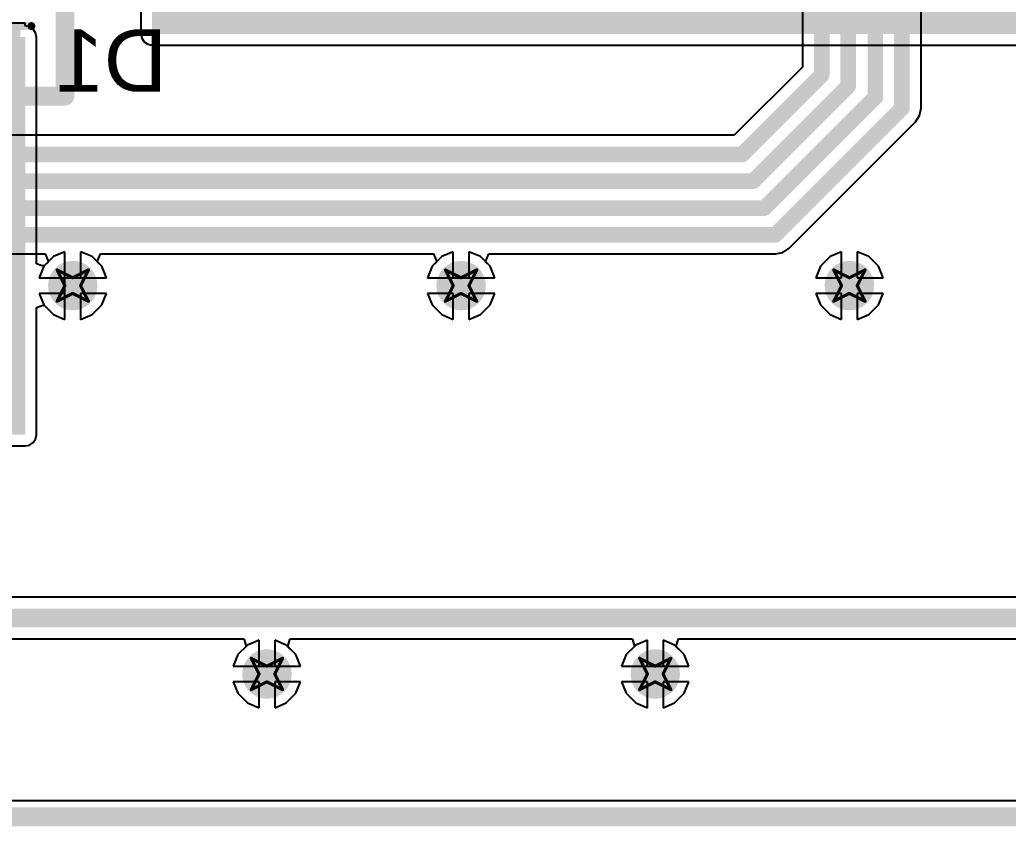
# Model space of a CAD drawing. Header units: inches. Extents: x -48 to 200, y -49 to 27.
# Drawn here: x 0.705 to 1.336, y -0.075 to 0.44 of the extents above; entities that cross this region are included whole.
import ezdxf

# ---------------------------------------------------------------- set-up
doc = ezdxf.new("R2010")
doc.units = ezdxf.units.IN
doc.header["$MEASUREMENT"] = 0
for name, color, linetype in [('Board Outline', 216, 'Continuous'), ('Bottom Layer', 5, 'Continuous'), ('Bottom Overlay', 54, 'Continuous'), ('Bottom Paste', 16, 'Continuous'), ('Bottom Solder', 6, 'Continuous'), ('Drill Drawing', 1, 'Continuous'), ('Top Layer', 1, 'Continuous'), ('Top Overlay', 2, 'Continuous'), ('Top Solder', 216, 'Continuous'), ('Via Holes', 16, 'Continuous')]:
    doc.layers.add(name, color=color, linetype=linetype)
doc.styles.add('Arial', font='', dxfattribs={"height": 0.2})
doc.styles.get('Arial').set_extended_font_data('Arial')

# ---------------------------------------------------------------- blocks, each defined once
blk = doc.blocks.new('ACDC56_41SURKWA_F01_20')
at = {"layer": 'Top Overlay'}
blk.add_lwpolyline([(0.301, 0.496, 0.005, 0.005, 0), (-0.303, 0.496, 0.005, 0.005, 0)], format="xyseb", dxfattribs=at)
blk.add_lwpolyline([(-0.30425, 0.496, 0.0025, 0.0025, 1), (-0.30175, 0.496, 0.0025, 0.0025, 1)], format="xyseb", close=True, dxfattribs=at)
blk = doc.blocks.new('DO_214AA__SMB__B_52')
at = {"layer": 'Bottom Layer'}
for points in [[(-0.11004, 0.04291), (-0.0502, 0.04291), (-0.0502, -0.04291), (-0.11004, -0.04291)], [(0.0502, 0.04291), (0.11004, 0.04291), (0.11004, -0.04291), (0.0502, -0.04291)]]:
    blk.add_hatch(color=5, dxfattribs=at).paths.add_polyline_path(points)
at = {"layer": 'Bottom Overlay'}
for points in [[(-0.16138, -0.07798), (-0.114, -0.07798), (-0.114, 0.078), (-0.16138, 0.078)], [(-0.12138, 0.04692), (-0.0802, 0.04692), (-0.0802, 0.07801), (-0.12138, 0.07801)], [(-0.12138, -0.07799), (-0.0802, -0.07799), (-0.0802, -0.0469), (-0.12138, -0.0469)]]:
    blk.add_hatch(color=54, dxfattribs=at).paths.add_polyline_path(points)
at = {"layer": 'Bottom Paste'}
for points in [[(-0.11004, 0.04291), (-0.0502, 0.04291), (-0.0502, -0.04291), (-0.11004, -0.04291)], [(0.0502, 0.04291), (0.11004, 0.04291), (0.11004, -0.04291), (0.0502, -0.04291)]]:
    blk.add_hatch(color=16, dxfattribs=at).paths.add_polyline_path(points)
at = {"layer": 'Bottom Solder'}
for points in [[(-0.11404, 0.04691), (-0.0462, 0.04691), (-0.0462, -0.04691), (-0.11404, -0.04691)], [(0.0462, 0.04691), (0.11404, 0.04691), (0.11404, -0.04691), (0.0462, -0.04691)]]:
    blk.add_hatch(color=6, dxfattribs=at).paths.add_polyline_path(points)
at = {"layer": 'Bottom Overlay'}
for points in [[(0.08977, 0.07545, 0.012, 0.012, 0), (-0.09603, 0.07545, 0.012, 0.012, 0)], [(0.08977, 0.05023, 0.012, 0.012, 0), (0.08977, 0.07545, 0.012, 0.012, 0)], [(0.08977, -0.07545, 0.012, 0.012, 0), (0.08977, -0.05023, 0.012, 0.012, 0)], [(0.08977, -0.07545, 0.012, 0.012, 0), (-0.09603, -0.07545, 0.012, 0.012, 0)]]:
    blk.add_lwpolyline(points, format="xyseb", dxfattribs=at)
for points in [[(-0.09903, 0.07545, 0.006, 0.006, 1), (-0.09303, 0.07545, 0.006, 0.006, 1)], [(0.08677, 0.07545, 0.006, 0.006, 1), (0.09277, 0.07545, 0.006, 0.006, 1)], [(0.08677, 0.07545, 0.006, 0.006, 1), (0.09277, 0.07545, 0.006, 0.006, 1)], [(0.08677, 0.05023, 0.006, 0.006, 1), (0.09277, 0.05023, 0.006, 0.006, 1)], [(0.08677, -0.05023, 0.006, 0.006, 1), (0.09277, -0.05023, 0.006, 0.006, 1)], [(-0.09903, -0.07545, 0.006, 0.006, 1), (-0.09303, -0.07545, 0.006, 0.006, 1)], [(0.08677, -0.07545, 0.006, 0.006, 1), (0.09277, -0.07545, 0.006, 0.006, 1)], [(0.08677, -0.07545, 0.006, 0.006, 1), (0.09277, -0.07545, 0.006, 0.006, 1)]]:
    blk.add_lwpolyline(points, format="xyseb", close=True, dxfattribs=at)

msp = doc.modelspace()

# ---------------------------------------------------------------- hatches: boundary and pattern name
at = {"layer": 'Bottom Layer'}
for points in [[(0.789, 0.431), (1.583, 0.431), (1.583, 0.477), (0.789, 0.477)], [(0.244, 0.175), (0.708, 0.175), (0.708, 0.429), (0.244, 0.429)]]:
    msp.add_hatch(color=5, dxfattribs=at).paths.add_polyline_path(points)
h = msp.add_hatch(color=5, dxfattribs=at)
edge = h.paths.add_edge_path()
edge.add_arc((0.73839, 0.27025), 0.01181, 0, 360)
h = msp.add_hatch(color=5, dxfattribs=at)
edge = h.paths.add_edge_path()
edge.add_arc((0.98643, 0.27025), 0.01181, 0, 360)
h = msp.add_hatch(color=5, dxfattribs=at)
edge = h.paths.add_edge_path()
edge.add_arc((1.23446, 0.27025), 0.01181, 0, 360)
h = msp.add_hatch(color=5, dxfattribs=at)
edge = h.paths.add_edge_path()
edge.add_arc((0.86241, 0.02222), 0.01181, 0, 360)
h = msp.add_hatch(color=5, dxfattribs=at)
edge = h.paths.add_edge_path()
edge.add_arc((1.11044, 0.02222), 0.01181, 0, 360)
at = {"layer": 'Bottom Solder'}
h = msp.add_hatch(color=6, dxfattribs=at)
edge = h.paths.add_edge_path()
edge.add_arc((0.73839, 0.27025), 0.01581, 0, 360)
h = msp.add_hatch(color=6, dxfattribs=at)
edge = h.paths.add_edge_path()
edge.add_arc((0.98643, 0.27025), 0.01581, 0, 360)
h = msp.add_hatch(color=6, dxfattribs=at)
edge = h.paths.add_edge_path()
edge.add_arc((1.23446, 0.27025), 0.01581, 0, 360)
h = msp.add_hatch(color=6, dxfattribs=at)
edge = h.paths.add_edge_path()
edge.add_arc((0.86241, 0.02222), 0.01581, 0, 360)
h = msp.add_hatch(color=6, dxfattribs=at)
edge = h.paths.add_edge_path()
edge.add_arc((1.11044, 0.02222), 0.01581, 0, 360)
at = {"layer": 'Top Layer'}
h = msp.add_hatch(color=1, dxfattribs=at)
edge = h.paths.add_edge_path()
edge.add_arc((0.73839, 0.27025), 0.01181, 0, 360)
h = msp.add_hatch(color=1, dxfattribs=at)
edge = h.paths.add_edge_path()
edge.add_arc((0.98643, 0.27025), 0.01181, 0, 360)
h = msp.add_hatch(color=1, dxfattribs=at)
edge = h.paths.add_edge_path()
edge.add_arc((1.23446, 0.27025), 0.01181, 0, 360)
h = msp.add_hatch(color=1, dxfattribs=at)
edge = h.paths.add_edge_path()
edge.add_arc((0.86241, 0.02222), 0.01181, 0, 360)
h = msp.add_hatch(color=1, dxfattribs=at)
edge = h.paths.add_edge_path()
edge.add_arc((1.11044, 0.02222), 0.01181, 0, 360)
at = {"layer": 'Top Solder'}
h = msp.add_hatch(color=216, dxfattribs=at)
edge = h.paths.add_edge_path()
edge.add_arc((0.73839, 0.27025), 0.01581, 0, 360)
h = msp.add_hatch(color=216, dxfattribs=at)
edge = h.paths.add_edge_path()
edge.add_arc((0.98643, 0.27025), 0.01581, 0, 360)
h = msp.add_hatch(color=216, dxfattribs=at)
edge = h.paths.add_edge_path()
edge.add_arc((1.23446, 0.27025), 0.01581, 0, 360)
h = msp.add_hatch(color=216, dxfattribs=at)
edge = h.paths.add_edge_path()
edge.add_arc((0.86241, 0.02222), 0.01581, 0, 360)
h = msp.add_hatch(color=216, dxfattribs=at)
edge = h.paths.add_edge_path()
edge.add_arc((1.11044, 0.02222), 0.01581, 0, 360)
at = {"layer": 'Via Holes'}
h = msp.add_hatch(color=7, dxfattribs=at)
edge = h.paths.add_edge_path()
edge.add_arc((0.73839, 0.27025), 0.00591, 0, 360)
h = msp.add_hatch(color=7, dxfattribs=at)
edge = h.paths.add_edge_path()
edge.add_arc((0.98643, 0.27025), 0.00591, 0, 360)
h = msp.add_hatch(color=7, dxfattribs=at)
edge = h.paths.add_edge_path()
edge.add_arc((1.23446, 0.27025), 0.00591, 0, 360)
h = msp.add_hatch(color=7, dxfattribs=at)
edge = h.paths.add_edge_path()
edge.add_arc((0.86241, 0.02222), 0.00591, 0, 360)
h = msp.add_hatch(color=7, dxfattribs=at)
edge = h.paths.add_edge_path()
edge.add_arc((1.11044, 0.02222), 0.00591, 0, 360)

# ---------------------------------------------------------------- linework, layer by layer
at = {"layer": 'Board Outline'}
msp.add_lwpolyline([(-0.067, -0.069, 0.012, 0.012, 0), (3.933, -0.069, 0.012, 0.012, 0)], format="xyseb", dxfattribs=at)
at = {"layer": 'Bottom Layer'}
for p, q in [((0.78186, 0.477), (0.78186, 0.431)), ((0.70791, 0.4378), (0.60809, 0.4378)), ((0.70791, 0.43614), (0.70791, 0.4378)), ((0.708, 0.43614), (0.70791, 0.43614)), ((0.71073, 0.43559), (0.708, 0.43614)), ((0.71305, 0.43405), (0.71073, 0.43559)), ((0.71459, 0.43173), (0.71305, 0.43405)), ((0.71514, 0.429), (0.71459, 0.43173)), ((0.78186, 0.431), (0.78241, 0.42827)), ((0.71514, 0.28417), (0.71514, 0.429)), ((0.78241, 0.42827), (0.78395, 0.42595)), ((0.78395, 0.42595), (0.78627, 0.42441)), ((0.78627, 0.42441), (0.789, 0.42386)), ((0.789, 0.42386), (1.583, 0.42386)), ((0.73339, 0.29179), (0.72604, 0.28874)), ((0.73339, 0.27025), (0.73339, 0.29179)), ((0.75075, 0.28874), (0.74339, 0.29179)), ((0.74339, 0.29179), (0.74339, 0.27525)), ((0.98143, 0.29179), (0.97407, 0.28874)), ((0.98143, 0.27525), (0.98143, 0.29179)), ((0.99878, 0.28874), (0.99143, 0.29179)), ((0.99143, 0.29179), (0.99143, 0.27525)), ((1.22946, 0.29179), (1.2221, 0.28874)), ((1.22946, 0.27525), (1.22946, 0.29179)), ((1.24681, 0.28874), (1.23946, 0.29179)), ((1.23946, 0.29179), (1.23946, 0.27525)), ((0.71895, 0.28292), (0.71514, 0.28417)), ((0.72604, 0.28874), (0.72014, 0.28284)), ((0.75688, 0.28261), (0.75075, 0.28874)), ((0.97407, 0.28874), (0.96793, 0.28261)), ((1.00492, 0.28261), (0.99878, 0.28874)), ((1.2221, 0.28874), (1.21597, 0.28261)), ((1.25295, 0.28261), (1.24681, 0.28874)), ((0.72014, 0.28284), (0.71895, 0.28292)), ((0.75993, 0.27525), (0.75688, 0.28261)), ((0.96793, 0.28261), (0.96489, 0.27525)), ((1.00796, 0.27525), (1.00492, 0.28261)), ((1.21597, 0.28261), (1.21292, 0.27525)), ((1.25599, 0.27525), (1.25295, 0.28261)), ((0.74339, 0.27525), (0.75993, 0.27525)), ((0.96489, 0.27525), (0.98143, 0.27525)), ((0.99143, 0.27525), (1.00796, 0.27525)), ((1.21292, 0.27525), (1.22946, 0.27525)), ((1.23946, 0.27525), (1.25599, 0.27525)), ((0.73339, 0.24871), (0.73339, 0.27025)), ((0.75993, 0.26525), (0.74339, 0.26525)), ((0.74339, 0.26525), (0.74339, 0.24871)), ((0.75688, 0.2579), (0.75993, 0.26525)), ((0.98143, 0.26525), (0.96489, 0.26525)), ((0.96489, 0.26525), (0.96793, 0.2579)), ((0.98143, 0.24871), (0.98143, 0.26525)), ((1.00796, 0.26525), (0.99143, 0.26525)), ((0.99143, 0.26525), (0.99143, 0.24871)), ((1.00492, 0.2579), (1.00796, 0.26525)), ((1.22946, 0.26525), (1.21292, 0.26525)), ((1.21292, 0.26525), (1.21597, 0.2579)), ((1.22946, 0.24871), (1.22946, 0.26525)), ((1.25599, 0.26525), (1.23946, 0.26525)), ((1.23946, 0.26525), (1.23946, 0.24871)), ((1.25295, 0.2579), (1.25599, 0.26525)), ((0.71514, 0.25634), (0.71895, 0.25758)), ((0.71514, 0.175), (0.71514, 0.25634)), ((0.71895, 0.25758), (0.72014, 0.25766)), ((0.72014, 0.25766), (0.72604, 0.25176)), ((0.75075, 0.25176), (0.75688, 0.2579)), ((0.96793, 0.2579), (0.97407, 0.25176)), ((0.99878, 0.25176), (1.00492, 0.2579)), ((1.21597, 0.2579), (1.2221, 0.25176)), ((1.24681, 0.25176), (1.25295, 0.2579)), ((0.72604, 0.25176), (0.73339, 0.24871)), ((0.74339, 0.24871), (0.75075, 0.25176)), ((0.97407, 0.25176), (0.98143, 0.24871)), ((0.99143, 0.24871), (0.99878, 0.25176)), ((1.2221, 0.25176), (1.22946, 0.24871)), ((1.23946, 0.24871), (1.24681, 0.25176)), ((0.71305, 0.16995), (0.71459, 0.17227)), ((0.71459, 0.17227), (0.71514, 0.175)), ((0.37414, 0.16786), (0.708, 0.16786)), ((0.708, 0.16786), (0.71073, 0.16841)), ((0.71073, 0.16841), (0.71305, 0.16995)), ((1.96851, 0.07125), (0.563, 0.07125)), ((0.62923, 0.04475), (0.84756, 0.04475)), ((0.84756, 0.04475), (0.84786, 0.04426)), ((0.84786, 0.04426), (0.84909, 0.03975)), ((0.87573, 0.03975), (0.87696, 0.04426)), ((0.87696, 0.04426), (0.87726, 0.04475)), ((0.87726, 0.04475), (1.09559, 0.04475)), ((1.09559, 0.04475), (1.09589, 0.04426)), ((1.09589, 0.04426), (1.09712, 0.03975)), ((1.12376, 0.03975), (1.125, 0.04426)), ((1.125, 0.04426), (1.12529, 0.04475)), ((1.12529, 0.04475), (1.34362, 0.04475)), ((0.84909, 0.03975), (0.84392, 0.03458)), ((0.8809, 0.03458), (0.87573, 0.03975)), ((1.09712, 0.03975), (1.09195, 0.03458)), ((1.12893, 0.03458), (1.12376, 0.03975)), ((0.84392, 0.03458), (0.84087, 0.02722)), ((0.88395, 0.02722), (0.8809, 0.03458)), ((1.09195, 0.03458), (1.0889, 0.02722)), ((1.13198, 0.02722), (1.12893, 0.03458)), ((0.84087, 0.02722), (0.88395, 0.02722)), ((1.0889, 0.02722), (1.13198, 0.02722)), ((0.85741, 0.01722), (0.84087, 0.01722)), ((0.84087, 0.01722), (0.84392, 0.00987)), ((0.85741, 0.00068), (0.85741, 0.01722)), ((0.88395, 0.01722), (0.86741, 0.01722)), ((0.86741, 0.01722), (0.86741, 0.00068)), ((0.8809, 0.00987), (0.88395, 0.01722)), ((1.10544, 0.01722), (1.0889, 0.01722)), ((1.0889, 0.01722), (1.09195, 0.00987)), ((1.10544, 0.00068), (1.10544, 0.01722)), ((1.13198, 0.01722), (1.11544, 0.01722)), ((1.11544, 0.01722), (1.11544, 0.00068)), ((1.12893, 0.00987), (1.13198, 0.01722)), ((0.84392, 0.00987), (0.85005, 0.00373)), ((0.87476, 0.00373), (0.8809, 0.00987)), ((1.09195, 0.00987), (1.09809, 0.00373)), ((1.1228, 0.00373), (1.12893, 0.00987)), ((0.85005, 0.00373), (0.85741, 0.00068)), ((0.86741, 0.00068), (0.87476, 0.00373)), ((1.09809, 0.00373), (1.10544, 0.00068)), ((1.11544, 0.00068), (1.1228, 0.00373)), ((3.9228, -0.0588), (-0.0568, -0.0588))]:
    msp.add_line(p, q, dxfattribs=at)
msp.add_lwpolyline([(0.536, 0.058, 0.012, 0.012, 0), (1.974, 0.058, 0.012, 0.012, 0)], format="xyseb", dxfattribs=at)
at = {"layer": 'Drill Drawing'}
for points in [[(0.72839, 0.28025, 0.002, 0.002, 0), (0.73839, 0.27525, 0.002, 0.002, 0)], [(0.72839, 0.28025, 0.002, 0.002, 0), (0.73339, 0.27025, 0.002, 0.002, 0)], [(0.73839, 0.27525, 0.002, 0.002, 0), (0.74839, 0.28025, 0.002, 0.002, 0)], [(0.74339, 0.27025, 0.002, 0.002, 0), (0.74839, 0.28025, 0.002, 0.002, 0)], [(0.97643, 0.28025, 0.002, 0.002, 0), (0.98643, 0.27525, 0.002, 0.002, 0)], [(0.97643, 0.28025, 0.002, 0.002, 0), (0.98143, 0.27025, 0.002, 0.002, 0)], [(0.98643, 0.27525, 0.002, 0.002, 0), (0.99643, 0.28025, 0.002, 0.002, 0)], [(0.99143, 0.27025, 0.002, 0.002, 0), (0.99643, 0.28025, 0.002, 0.002, 0)], [(1.22446, 0.28025, 0.002, 0.002, 0), (1.23446, 0.27525, 0.002, 0.002, 0)], [(1.22446, 0.28025, 0.002, 0.002, 0), (1.22946, 0.27025, 0.002, 0.002, 0)], [(1.23446, 0.27525, 0.002, 0.002, 0), (1.24446, 0.28025, 0.002, 0.002, 0)], [(1.23946, 0.27025, 0.002, 0.002, 0), (1.24446, 0.28025, 0.002, 0.002, 0)], [(0.72839, 0.26025, 0.002, 0.002, 0), (0.73339, 0.27025, 0.002, 0.002, 0)], [(0.72839, 0.26025, 0.002, 0.002, 0), (0.73839, 0.26525, 0.002, 0.002, 0)], [(0.73839, 0.26525, 0.002, 0.002, 0), (0.74839, 0.26025, 0.002, 0.002, 0)], [(0.74339, 0.27025, 0.002, 0.002, 0), (0.74839, 0.26025, 0.002, 0.002, 0)], [(0.97643, 0.26025, 0.002, 0.002, 0), (0.98143, 0.27025, 0.002, 0.002, 0)], [(0.97643, 0.26025, 0.002, 0.002, 0), (0.98643, 0.26525, 0.002, 0.002, 0)], [(0.98643, 0.26525, 0.002, 0.002, 0), (0.99643, 0.26025, 0.002, 0.002, 0)], [(0.99143, 0.27025, 0.002, 0.002, 0), (0.99643, 0.26025, 0.002, 0.002, 0)], [(1.22446, 0.26025, 0.002, 0.002, 0), (1.22946, 0.27025, 0.002, 0.002, 0)], [(1.22446, 0.26025, 0.002, 0.002, 0), (1.23446, 0.26525, 0.002, 0.002, 0)], [(1.23446, 0.26525, 0.002, 0.002, 0), (1.24446, 0.26025, 0.002, 0.002, 0)], [(1.23946, 0.27025, 0.002, 0.002, 0), (1.24446, 0.26025, 0.002, 0.002, 0)], [(0.85241, 0.03222, 0.002, 0.002, 0), (0.86241, 0.02722, 0.002, 0.002, 0)], [(0.85241, 0.03222, 0.002, 0.002, 0), (0.85741, 0.02222, 0.002, 0.002, 0)], [(0.86241, 0.02722, 0.002, 0.002, 0), (0.87241, 0.03222, 0.002, 0.002, 0)], [(0.86741, 0.02222, 0.002, 0.002, 0), (0.87241, 0.03222, 0.002, 0.002, 0)], [(1.10044, 0.03222, 0.002, 0.002, 0), (1.11044, 0.02722, 0.002, 0.002, 0)], [(1.10044, 0.03222, 0.002, 0.002, 0), (1.10544, 0.02222, 0.002, 0.002, 0)], [(1.11044, 0.02722, 0.002, 0.002, 0), (1.12044, 0.03222, 0.002, 0.002, 0)], [(1.11544, 0.02222, 0.002, 0.002, 0), (1.12044, 0.03222, 0.002, 0.002, 0)], [(0.85241, 0.01222, 0.002, 0.002, 0), (0.85741, 0.02222, 0.002, 0.002, 0)], [(0.86741, 0.02222, 0.002, 0.002, 0), (0.87241, 0.01222, 0.002, 0.002, 0)], [(1.10044, 0.01222, 0.002, 0.002, 0), (1.10544, 0.02222, 0.002, 0.002, 0)], [(1.11544, 0.02222, 0.002, 0.002, 0), (1.12044, 0.01222, 0.002, 0.002, 0)], [(0.85241, 0.01222, 0.002, 0.002, 0), (0.86241, 0.01722, 0.002, 0.002, 0)], [(0.86241, 0.01722, 0.002, 0.002, 0), (0.87241, 0.01222, 0.002, 0.002, 0)], [(1.10044, 0.01222, 0.002, 0.002, 0), (1.11044, 0.01722, 0.002, 0.002, 0)], [(1.11044, 0.01722, 0.002, 0.002, 0), (1.12044, 0.01222, 0.002, 0.002, 0)]]:
    msp.add_lwpolyline(points, format="xyseb", dxfattribs=at)
for points in [[(0.72789, 0.28025, 0.001, 0.001, 1), (0.72889, 0.28025, 0.001, 0.001, 1)], [(0.72789, 0.28025, 0.001, 0.001, 1), (0.72889, 0.28025, 0.001, 0.001, 1)], [(0.74789, 0.28025, 0.001, 0.001, 1), (0.74889, 0.28025, 0.001, 0.001, 1)], [(0.74789, 0.28025, 0.001, 0.001, 1), (0.74889, 0.28025, 0.001, 0.001, 1)], [(0.97593, 0.28025, 0.001, 0.001, 1), (0.97693, 0.28025, 0.001, 0.001, 1)], [(0.97593, 0.28025, 0.001, 0.001, 1), (0.97693, 0.28025, 0.001, 0.001, 1)], [(0.99593, 0.28025, 0.001, 0.001, 1), (0.99693, 0.28025, 0.001, 0.001, 1)], [(0.99593, 0.28025, 0.001, 0.001, 1), (0.99693, 0.28025, 0.001, 0.001, 1)], [(1.22396, 0.28025, 0.001, 0.001, 1), (1.22496, 0.28025, 0.001, 0.001, 1)], [(1.22396, 0.28025, 0.001, 0.001, 1), (1.22496, 0.28025, 0.001, 0.001, 1)], [(1.24396, 0.28025, 0.001, 0.001, 1), (1.24496, 0.28025, 0.001, 0.001, 1)], [(1.24396, 0.28025, 0.001, 0.001, 1), (1.24496, 0.28025, 0.001, 0.001, 1)], [(0.73789, 0.27525, 0.001, 0.001, 1), (0.73889, 0.27525, 0.001, 0.001, 1)], [(0.73789, 0.27525, 0.001, 0.001, 1), (0.73889, 0.27525, 0.001, 0.001, 1)], [(0.98593, 0.27525, 0.001, 0.001, 1), (0.98693, 0.27525, 0.001, 0.001, 1)], [(0.98593, 0.27525, 0.001, 0.001, 1), (0.98693, 0.27525, 0.001, 0.001, 1)], [(1.23396, 0.27525, 0.001, 0.001, 1), (1.23496, 0.27525, 0.001, 0.001, 1)], [(1.23396, 0.27525, 0.001, 0.001, 1), (1.23496, 0.27525, 0.001, 0.001, 1)], [(0.73289, 0.27025, 0.001, 0.001, 1), (0.73389, 0.27025, 0.001, 0.001, 1)], [(0.73289, 0.27025, 0.001, 0.001, 1), (0.73389, 0.27025, 0.001, 0.001, 1)], [(0.73789, 0.26525, 0.001, 0.001, 1), (0.73889, 0.26525, 0.001, 0.001, 1)], [(0.73789, 0.26525, 0.001, 0.001, 1), (0.73889, 0.26525, 0.001, 0.001, 1)], [(0.74289, 0.27025, 0.001, 0.001, 1), (0.74389, 0.27025, 0.001, 0.001, 1)], [(0.74289, 0.27025, 0.001, 0.001, 1), (0.74389, 0.27025, 0.001, 0.001, 1)], [(0.98093, 0.27025, 0.001, 0.001, 1), (0.98193, 0.27025, 0.001, 0.001, 1)], [(0.98093, 0.27025, 0.001, 0.001, 1), (0.98193, 0.27025, 0.001, 0.001, 1)], [(0.98593, 0.26525, 0.001, 0.001, 1), (0.98693, 0.26525, 0.001, 0.001, 1)], [(0.98593, 0.26525, 0.001, 0.001, 1), (0.98693, 0.26525, 0.001, 0.001, 1)], [(0.99093, 0.27025, 0.001, 0.001, 1), (0.99193, 0.27025, 0.001, 0.001, 1)], [(0.99093, 0.27025, 0.001, 0.001, 1), (0.99193, 0.27025, 0.001, 0.001, 1)], [(1.22896, 0.27025, 0.001, 0.001, 1), (1.22996, 0.27025, 0.001, 0.001, 1)], [(1.22896, 0.27025, 0.001, 0.001, 1), (1.22996, 0.27025, 0.001, 0.001, 1)], [(1.23396, 0.26525, 0.001, 0.001, 1), (1.23496, 0.26525, 0.001, 0.001, 1)], [(1.23396, 0.26525, 0.001, 0.001, 1), (1.23496, 0.26525, 0.001, 0.001, 1)], [(1.23896, 0.27025, 0.001, 0.001, 1), (1.23996, 0.27025, 0.001, 0.001, 1)], [(1.23896, 0.27025, 0.001, 0.001, 1), (1.23996, 0.27025, 0.001, 0.001, 1)], [(0.72789, 0.26025, 0.001, 0.001, 1), (0.72889, 0.26025, 0.001, 0.001, 1)], [(0.72789, 0.26025, 0.001, 0.001, 1), (0.72889, 0.26025, 0.001, 0.001, 1)], [(0.74789, 0.26025, 0.001, 0.001, 1), (0.74889, 0.26025, 0.001, 0.001, 1)], [(0.74789, 0.26025, 0.001, 0.001, 1), (0.74889, 0.26025, 0.001, 0.001, 1)], [(0.97593, 0.26025, 0.001, 0.001, 1), (0.97693, 0.26025, 0.001, 0.001, 1)], [(0.97593, 0.26025, 0.001, 0.001, 1), (0.97693, 0.26025, 0.001, 0.001, 1)], [(0.99593, 0.26025, 0.001, 0.001, 1), (0.99693, 0.26025, 0.001, 0.001, 1)], [(0.99593, 0.26025, 0.001, 0.001, 1), (0.99693, 0.26025, 0.001, 0.001, 1)], [(1.22396, 0.26025, 0.001, 0.001, 1), (1.22496, 0.26025, 0.001, 0.001, 1)], [(1.22396, 0.26025, 0.001, 0.001, 1), (1.22496, 0.26025, 0.001, 0.001, 1)], [(1.24396, 0.26025, 0.001, 0.001, 1), (1.24496, 0.26025, 0.001, 0.001, 1)], [(1.24396, 0.26025, 0.001, 0.001, 1), (1.24496, 0.26025, 0.001, 0.001, 1)], [(0.85191, 0.03222, 0.001, 0.001, 1), (0.85291, 0.03222, 0.001, 0.001, 1)], [(0.85191, 0.03222, 0.001, 0.001, 1), (0.85291, 0.03222, 0.001, 0.001, 1)], [(0.87191, 0.03222, 0.001, 0.001, 1), (0.87291, 0.03222, 0.001, 0.001, 1)], [(0.87191, 0.03222, 0.001, 0.001, 1), (0.87291, 0.03222, 0.001, 0.001, 1)], [(1.09994, 0.03222, 0.001, 0.001, 1), (1.10094, 0.03222, 0.001, 0.001, 1)], [(1.09994, 0.03222, 0.001, 0.001, 1), (1.10094, 0.03222, 0.001, 0.001, 1)], [(1.11994, 0.03222, 0.001, 0.001, 1), (1.12094, 0.03222, 0.001, 0.001, 1)], [(1.11994, 0.03222, 0.001, 0.001, 1), (1.12094, 0.03222, 0.001, 0.001, 1)], [(0.86191, 0.02722, 0.001, 0.001, 1), (0.86291, 0.02722, 0.001, 0.001, 1)], [(0.86191, 0.02722, 0.001, 0.001, 1), (0.86291, 0.02722, 0.001, 0.001, 1)], [(1.10994, 0.02722, 0.001, 0.001, 1), (1.11094, 0.02722, 0.001, 0.001, 1)], [(1.10994, 0.02722, 0.001, 0.001, 1), (1.11094, 0.02722, 0.001, 0.001, 1)], [(0.85691, 0.02222, 0.001, 0.001, 1), (0.85791, 0.02222, 0.001, 0.001, 1)], [(0.85691, 0.02222, 0.001, 0.001, 1), (0.85791, 0.02222, 0.001, 0.001, 1)], [(0.86691, 0.02222, 0.001, 0.001, 1), (0.86791, 0.02222, 0.001, 0.001, 1)], [(0.86691, 0.02222, 0.001, 0.001, 1), (0.86791, 0.02222, 0.001, 0.001, 1)], [(1.10494, 0.02222, 0.001, 0.001, 1), (1.10594, 0.02222, 0.001, 0.001, 1)], [(1.10494, 0.02222, 0.001, 0.001, 1), (1.10594, 0.02222, 0.001, 0.001, 1)], [(1.11494, 0.02222, 0.001, 0.001, 1), (1.11594, 0.02222, 0.001, 0.001, 1)], [(1.11494, 0.02222, 0.001, 0.001, 1), (1.11594, 0.02222, 0.001, 0.001, 1)], [(0.85191, 0.01222, 0.001, 0.001, 1), (0.85291, 0.01222, 0.001, 0.001, 1)], [(0.85191, 0.01222, 0.001, 0.001, 1), (0.85291, 0.01222, 0.001, 0.001, 1)], [(0.86191, 0.01722, 0.001, 0.001, 1), (0.86291, 0.01722, 0.001, 0.001, 1)], [(0.86191, 0.01722, 0.001, 0.001, 1), (0.86291, 0.01722, 0.001, 0.001, 1)], [(0.87191, 0.01222, 0.001, 0.001, 1), (0.87291, 0.01222, 0.001, 0.001, 1)], [(0.87191, 0.01222, 0.001, 0.001, 1), (0.87291, 0.01222, 0.001, 0.001, 1)], [(1.09994, 0.01222, 0.001, 0.001, 1), (1.10094, 0.01222, 0.001, 0.001, 1)], [(1.09994, 0.01222, 0.001, 0.001, 1), (1.10094, 0.01222, 0.001, 0.001, 1)], [(1.10994, 0.01722, 0.001, 0.001, 1), (1.11094, 0.01722, 0.001, 0.001, 1)], [(1.10994, 0.01722, 0.001, 0.001, 1), (1.11094, 0.01722, 0.001, 0.001, 1)], [(1.11994, 0.01222, 0.001, 0.001, 1), (1.12094, 0.01222, 0.001, 0.001, 1)], [(1.11994, 0.01222, 0.001, 0.001, 1), (1.12094, 0.01222, 0.001, 0.001, 1)]]:
    msp.add_lwpolyline(points, format="xyseb", close=True, dxfattribs=at)
at = {"layer": 'Top Layer'}
for p, q in [((1.28024, 0.38352), (1.28024, 1.21568)), ((1.20451, 0.57068), (1.20451, 0.40982)), ((1.20451, 0.40982), (1.16093, 0.36624)), ((1.27665, 0.37487), (1.2793, 0.37884)), ((1.2793, 0.37884), (1.28024, 0.38352)), ((1.19588, 0.2941), (1.27665, 0.37487)), ((1.16093, 0.36624), (0.67407, 0.36624)), ((0.64777, 0.29051), (0.72074, 0.29051)), ((0.72074, 0.29051), (0.72281, 0.28551)), ((0.75398, 0.28551), (0.75605, 0.29051)), ((0.75605, 0.29051), (0.96877, 0.29051)), ((0.96877, 0.29051), (0.97084, 0.28551)), ((1.00201, 0.28551), (1.00408, 0.29051)), ((1.00408, 0.29051), (1.18723, 0.29051)), ((1.18723, 0.29051), (1.19191, 0.29145)), ((1.19191, 0.29145), (1.19588, 0.2941)), ((1.22946, 0.29179), (1.2221, 0.28874)), ((1.22946, 0.27525), (1.22946, 0.29179)), ((1.24681, 0.28874), (1.23946, 0.29179)), ((1.23946, 0.29179), (1.23946, 0.27525)), ((0.72281, 0.28551), (0.7199, 0.28261)), ((0.75688, 0.28261), (0.75398, 0.28551)), ((0.97084, 0.28551), (0.96793, 0.28261)), ((1.00492, 0.28261), (1.00201, 0.28551)), ((1.2221, 0.28874), (1.21597, 0.28261)), ((1.25295, 0.28261), (1.24681, 0.28874)), ((0.7199, 0.28261), (0.71686, 0.27525)), ((0.75993, 0.27525), (0.75688, 0.28261)), ((0.96793, 0.28261), (0.96489, 0.27525)), ((1.00796, 0.27525), (1.00492, 0.28261)), ((1.21597, 0.28261), (1.21292, 0.27525)), ((1.25599, 0.27525), (1.25295, 0.28261)), ((0.71686, 0.27525), (0.75993, 0.27525)), ((0.96489, 0.27525), (1.00796, 0.27525)), ((1.21292, 0.27525), (1.22946, 0.27525)), ((1.23946, 0.27525), (1.25599, 0.27525)), ((0.73339, 0.26525), (0.71686, 0.26525)), ((0.71686, 0.26525), (0.7199, 0.2579)), ((0.73339, 0.24871), (0.73339, 0.26525)), ((0.75993, 0.26525), (0.74339, 0.26525)), ((0.74339, 0.26525), (0.74339, 0.24871)), ((0.75688, 0.2579), (0.75993, 0.26525)), ((0.98143, 0.26525), (0.96489, 0.26525)), ((0.96489, 0.26525), (0.96793, 0.2579)), ((0.98143, 0.24871), (0.98143, 0.26525)), ((1.00796, 0.26525), (0.99143, 0.26525)), ((0.99143, 0.26525), (0.99143, 0.24871)), ((1.00492, 0.2579), (1.00796, 0.26525)), ((1.22946, 0.26525), (1.21292, 0.26525)), ((1.21292, 0.26525), (1.21597, 0.2579)), ((1.22946, 0.24871), (1.22946, 0.26525)), ((1.25599, 0.26525), (1.23946, 0.26525)), ((1.23946, 0.26525), (1.23946, 0.24871)), ((1.25295, 0.2579), (1.25599, 0.26525)), ((0.7199, 0.2579), (0.72604, 0.25176)), ((0.75075, 0.25176), (0.75688, 0.2579)), ((0.96793, 0.2579), (0.97407, 0.25176)), ((0.99878, 0.25176), (1.00492, 0.2579)), ((1.21597, 0.2579), (1.2221, 0.25176)), ((1.24681, 0.25176), (1.25295, 0.2579)), ((0.72604, 0.25176), (0.73339, 0.24871)), ((0.74339, 0.24871), (0.75075, 0.25176)), ((0.97407, 0.25176), (0.98143, 0.24871)), ((0.99143, 0.24871), (0.99878, 0.25176)), ((1.2221, 0.25176), (1.22946, 0.24871)), ((1.23946, 0.24871), (1.24681, 0.25176)), ((0.85005, 0.04071), (0.84392, 0.03458)), ((0.85741, 0.04376), (0.85005, 0.04071)), ((0.85741, 0.02722), (0.85741, 0.04376)), ((0.87476, 0.04071), (0.86741, 0.04376)), ((0.86741, 0.04376), (0.86741, 0.02722)), ((0.8809, 0.03458), (0.87476, 0.04071)), ((1.09809, 0.04071), (1.09195, 0.03458)), ((1.10544, 0.04376), (1.09809, 0.04071)), ((1.10544, 0.02722), (1.10544, 0.04376)), ((1.1228, 0.04071), (1.11544, 0.04376)), ((1.11544, 0.04376), (1.11544, 0.02722)), ((1.12893, 0.03458), (1.1228, 0.04071)), ((0.84392, 0.03458), (0.84087, 0.02722)), ((0.88395, 0.02722), (0.8809, 0.03458)), ((1.09195, 0.03458), (1.0889, 0.02722)), ((1.13198, 0.02722), (1.12893, 0.03458)), ((0.84087, 0.02722), (0.85741, 0.02722)), ((0.86741, 0.02722), (0.88395, 0.02722)), ((1.0889, 0.02722), (1.10544, 0.02722)), ((1.11544, 0.02722), (1.13198, 0.02722)), ((0.85741, 0.01722), (0.84087, 0.01722)), ((0.84087, 0.01722), (0.84392, 0.00987)), ((0.85741, 0.00068), (0.85741, 0.01722)), ((0.88395, 0.01722), (0.86741, 0.01722)), ((0.86741, 0.01722), (0.86741, 0.00068)), ((0.8809, 0.00987), (0.88395, 0.01722)), ((1.10544, 0.01722), (1.0889, 0.01722)), ((1.0889, 0.01722), (1.09195, 0.00987)), ((1.10544, 0.00068), (1.10544, 0.01722)), ((1.13198, 0.01722), (1.11544, 0.01722)), ((1.11544, 0.01722), (1.11544, 0.00068)), ((1.12893, 0.00987), (1.13198, 0.01722)), ((0.84392, 0.00987), (0.85005, 0.00373)), ((0.87476, 0.00373), (0.8809, 0.00987)), ((1.09195, 0.00987), (1.09809, 0.00373)), ((1.1228, 0.00373), (1.12893, 0.00987)), ((0.85005, 0.00373), (0.85741, 0.00068)), ((0.86741, 0.00068), (0.87476, 0.00373)), ((1.09809, 0.00373), (1.10544, 0.00068)), ((1.11544, 0.00068), (1.1228, 0.00373)), ((3.9228, -0.0588), (-0.0568, -0.0588))]:
    msp.add_line(p, q, dxfattribs=at)
for points in [[(1.21675, 0.40475, 0.01, 0.01, 0), (1.21675, 1.24163, 0.01, 0.01, 0)], [(1.23375, 0.39771, 0.01, 0.01, 0), (1.23375, 1.23458, 0.01, 0.01, 0)], [(1.251, 0.39056, 0.01, 0.01, 0), (1.251, 1.22779, 0.01, 0.01, 0)], [(1.268, 0.38352, 0.01, 0.01, 0), (1.268, 1.22075, 0.01, 0.01, 0)], [(1.166, 0.354, 0.01, 0.01, 0), (1.21675, 0.40475, 0.01, 0.01, 0)], [(1.17304, 0.337, 0.01, 0.01, 0), (1.23375, 0.39771, 0.01, 0.01, 0)], [(1.18019, 0.31975, 0.01, 0.01, 0), (1.251, 0.39056, 0.01, 0.01, 0)], [(1.18723, 0.30275, 0.01, 0.01, 0), (1.268, 0.38352, 0.01, 0.01, 0)], [(0.669, 0.354, 0.01, 0.01, 0), (1.166, 0.354, 0.01, 0.01, 0)], [(0.66196, 0.337, 0.01, 0.01, 0), (1.17304, 0.337, 0.01, 0.01, 0)], [(0.65481, 0.31975, 0.01, 0.01, 0), (1.18019, 0.31975, 0.01, 0.01, 0)], [(0.64777, 0.30275, 0.01, 0.01, 0), (1.18723, 0.30275, 0.01, 0.01, 0)]]:
    msp.add_lwpolyline(points, format="xyseb", dxfattribs=at)
for points in [[(1.21425, 0.40475, 0.005, 0.005, 1), (1.21925, 0.40475, 0.005, 0.005, 1)], [(1.21425, 0.40475, 0.005, 0.005, 1), (1.21925, 0.40475, 0.005, 0.005, 1)], [(1.23125, 0.39771, 0.005, 0.005, 1), (1.23625, 0.39771, 0.005, 0.005, 1)], [(1.23125, 0.39771, 0.005, 0.005, 1), (1.23625, 0.39771, 0.005, 0.005, 1)], [(1.2485, 0.39056, 0.005, 0.005, 1), (1.2535, 0.39056, 0.005, 0.005, 1)], [(1.2485, 0.39056, 0.005, 0.005, 1), (1.2535, 0.39056, 0.005, 0.005, 1)], [(1.2655, 0.38352, 0.005, 0.005, 1), (1.2705, 0.38352, 0.005, 0.005, 1)], [(1.2655, 0.38352, 0.005, 0.005, 1), (1.2705, 0.38352, 0.005, 0.005, 1)], [(1.1635, 0.354, 0.005, 0.005, 1), (1.1685, 0.354, 0.005, 0.005, 1)], [(1.1635, 0.354, 0.005, 0.005, 1), (1.1685, 0.354, 0.005, 0.005, 1)], [(1.17054, 0.337, 0.005, 0.005, 1), (1.17554, 0.337, 0.005, 0.005, 1)], [(1.17054, 0.337, 0.005, 0.005, 1), (1.17554, 0.337, 0.005, 0.005, 1)], [(1.17769, 0.31975, 0.005, 0.005, 1), (1.18269, 0.31975, 0.005, 0.005, 1)], [(1.17769, 0.31975, 0.005, 0.005, 1), (1.18269, 0.31975, 0.005, 0.005, 1)], [(1.18473, 0.30275, 0.005, 0.005, 1), (1.18973, 0.30275, 0.005, 0.005, 1)], [(1.18473, 0.30275, 0.005, 0.005, 1), (1.18973, 0.30275, 0.005, 0.005, 1)]]:
    msp.add_lwpolyline(points, format="xyseb", close=True, dxfattribs=at)

# ---------------------------------------------------------------- block references
for name, p, rotation in [('ACDC56_41SURKWA_F01_20', (0.409, 0.932), 180), ('DO_214AA__SMB__B_52', (0.658, 0.481), 270)]:
    msp.add_blockref(name, p, dxfattribs=dict(rotation=rotation))

# ---------------------------------------------------------------- texts
at = {"layer": 'Bottom Overlay', "style": 'Arial', "text_generation_flag": 2}
msp.add_text('D1', height=0.04, dxfattribs=at).set_placement((0.79866, 0.39401))

doc.saveas('drawing.dxf')
